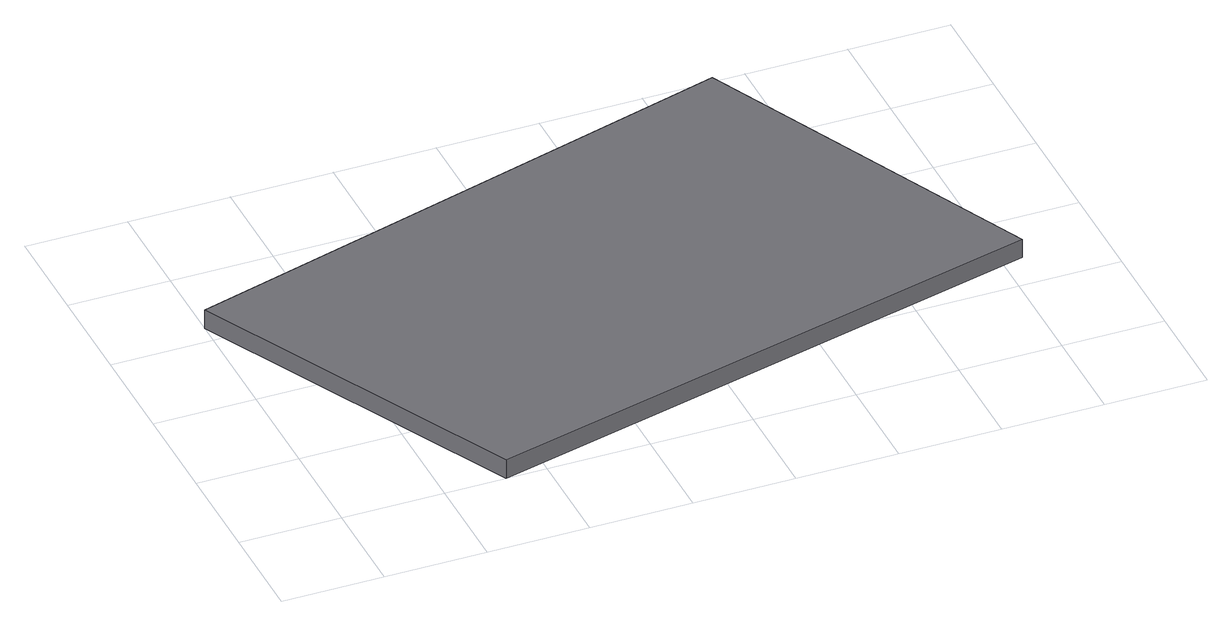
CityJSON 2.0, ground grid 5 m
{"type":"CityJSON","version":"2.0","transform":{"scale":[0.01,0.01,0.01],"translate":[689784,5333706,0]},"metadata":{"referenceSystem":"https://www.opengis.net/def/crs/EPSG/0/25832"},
"CityObjects":{
"road1":{"type":"Road","attributes":{"description":"Tran013 is a road-track intersection which has LOD1 representation as Solid","name":"Transportation 013"},"geometry":[{"type":"MultiSurface","lod":"1","boundaries":[[[0,1,2,3]],[[3,2,4,5]],[[1,0,6,7]],[[0,3,5,6]],[[2,1,7,4]],[[4,7,6,5]]]}]}
},
"vertices":[
[800,0,100],[0,1600,100],[2800,2400,100],[3600,700,100],[2800,2400,0],[3600,700,0],[800,0,0],[0,1600,0]
]}
